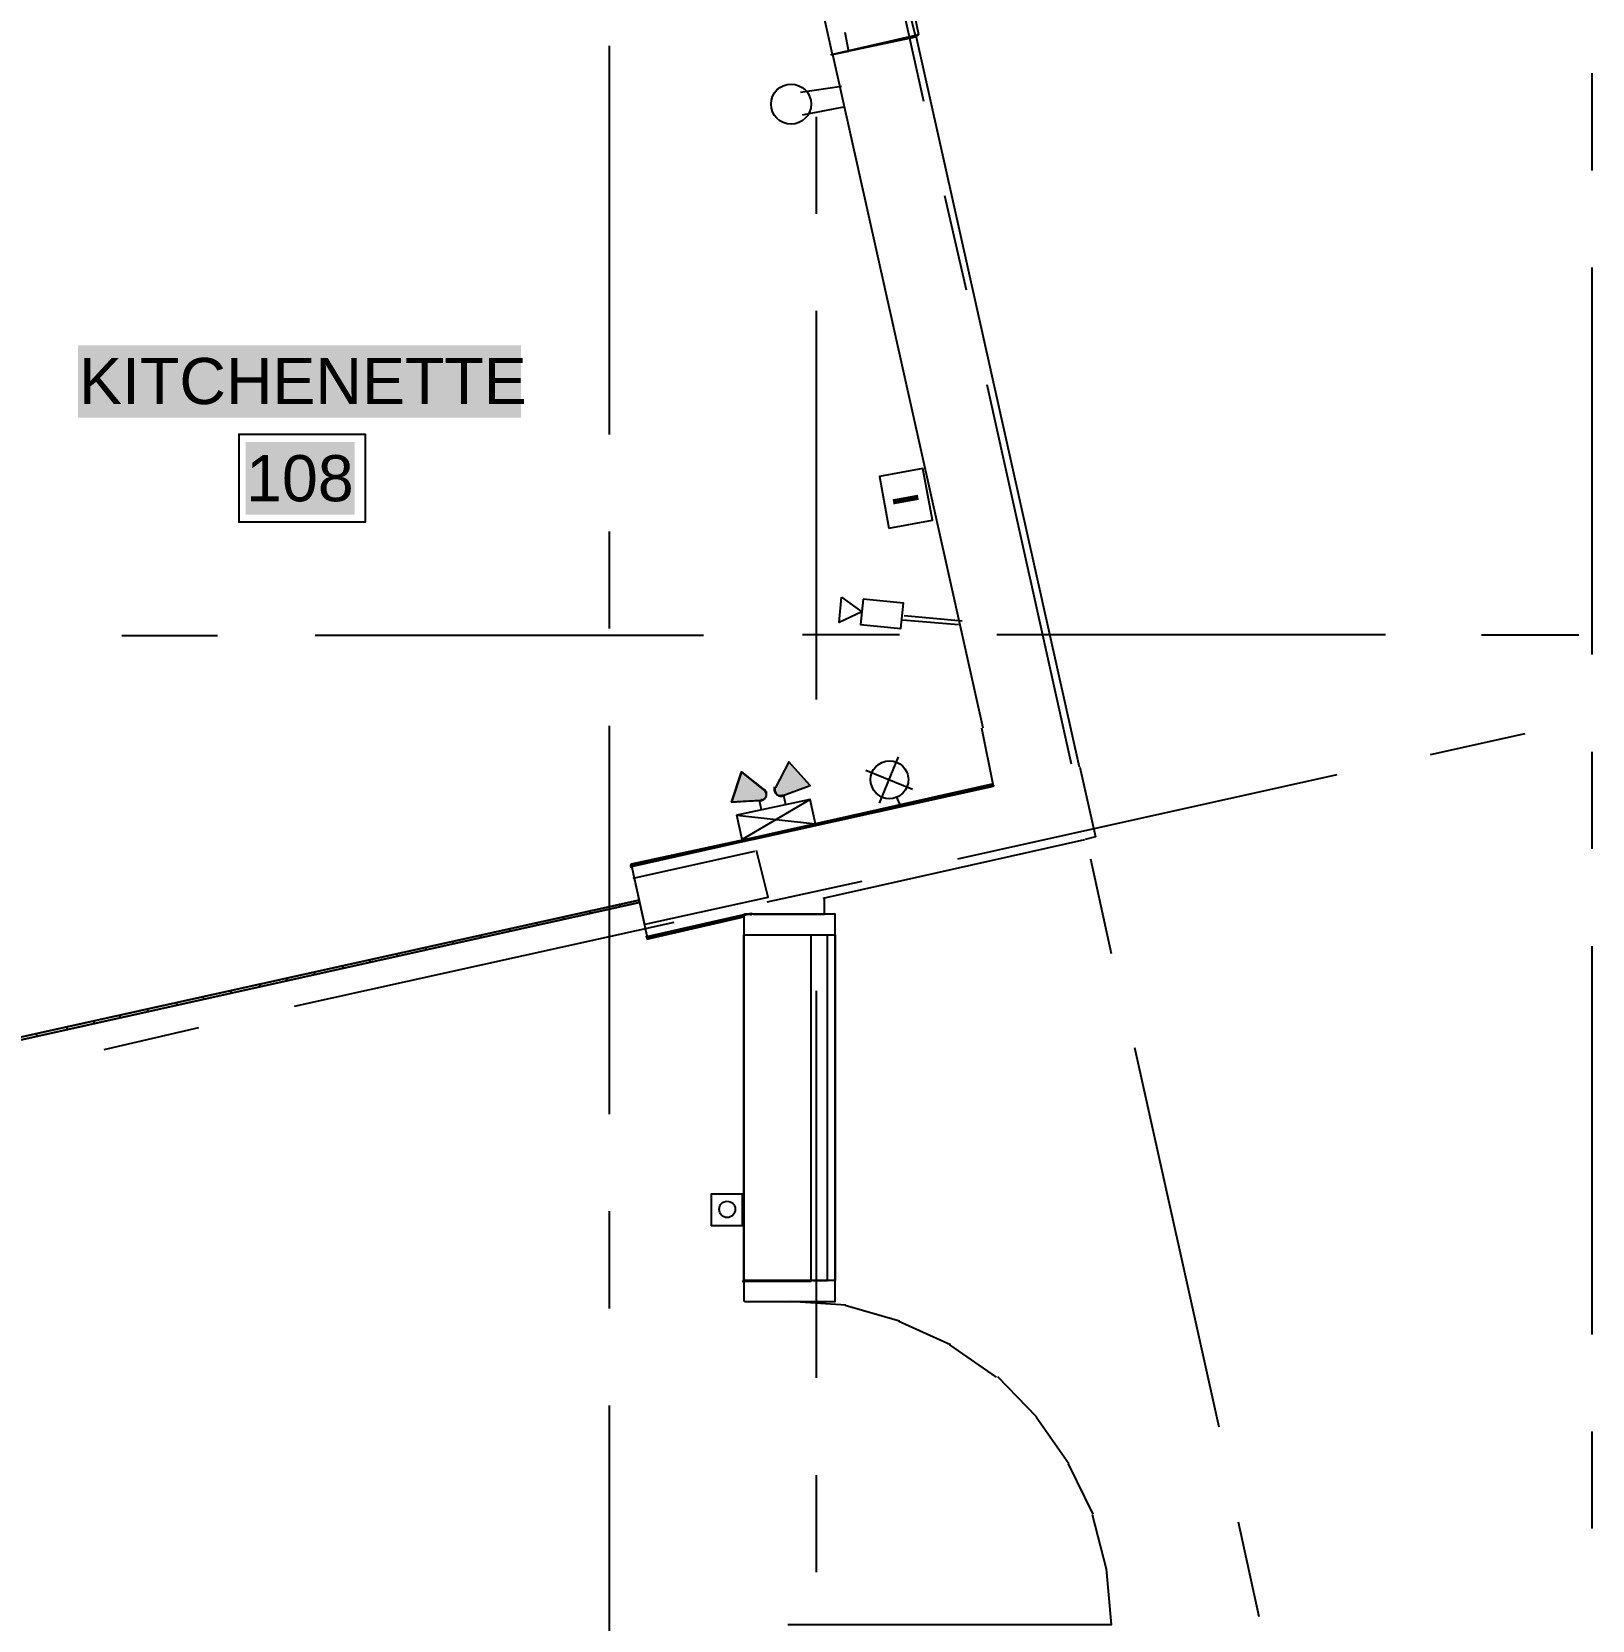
# Model space of a CAD drawing. Header units: inches. Extents: x -1841 to -80, y -100 to 1021.
# Drawn here: x -503 to -403.3, y 421 to 522.5 of the extents above; entities that cross this region are included whole.
import ezdxf

# ---------------------------------------------------------------- set-up
doc = ezdxf.new("R2010")
doc.units = ezdxf.units.IN
doc.header["$MEASUREMENT"] = 0
doc.layers.add('PDF_Geometry', color=7, linetype='Continuous', true_color=0x777777)
doc.layers.add('PDF_Solid Fills', color=7, linetype='Continuous', true_color=0xffffff)
doc.layers.add('PDF_Text', color=7, linetype='Continuous')
doc.styles.add('PDF Arial', font='arial.ttf')
doc.styles.add('PDF ArialRoundedMT Bold', font='arialbd.ttf')

msp = doc.modelspace()

# ---------------------------------------------------------------- hatches: boundary and pattern name
at = {"layer": 'PDF_Solid Fills', "lineweight": 25, "transparency": 33554559}
for points in [[(-456.12, 474.04), (-457.62, 475.25), (-457.66, 475.25), (-458.29, 473.34), (-457.57, 473.39), (-456.28, 473.49), (-456.08, 473.71)], [(-453.27, 474.37), (-454.6, 475.89), (-454.63, 475.88), (-455.54, 474.1), (-455.29, 473.73), (-454.98, 473.76)]]:
    msp.add_hatch(color=1, dxfattribs=at).paths.add_polyline_path(points)

# ---------------------------------------------------------------- linework, layer by layer
at = {"color": 7, "lineweight": 25}
for p, q in [((-453.88, 518.67), (-451.27, 519.04)), ((-453.76, 517.22), (-451.11, 517.73)), ((-447.27, 485.22), (-443.55, 484.89)), ((-447.36, 484.96), (-443.79, 484.66))]:
    msp.add_line(p, q, dxfattribs=at)
msp.add_circle((-454.48, 517.9), 1.28, dxfattribs=at)
at = {"layer": 'PDF_Geometry', "color": 7, "lineweight": 25}
for points in [[(-451.84, 521.08), (-469.13, 598.77)], [(-446.01, 518.08), (-451.39, 542.32)], [(-450.75, 521.3), (-446.52, 522.21), (-446.86, 523.54)], [(-446.6, 523.58), (-446.35, 522.34), (-446.43, 522.25)], [(-451.81, 521.09), (-446.35, 522.34)], [(-451.06, 522.51), (-450.81, 521.27)], [(-436.06, 475.53), (-446.49, 522.27)], [(-466.07, 496.8), (-466.07, 521.62)], [(-450.81, 521.27), (-451.97, 521.02)], [(-451.83, 521.09), (-442.24, 478.06)], [(-403.31, 513.67), (-403.31, 519.87)], [(-452.87, 510.89), (-452.87, 517.09)], [(-443.27, 506.01), (-444.67, 512.05)], [(-403.31, 482.73), (-403.31, 507.46)], [(-452.87, 479.87), (-452.87, 504.69)], [(-436.58, 475.73), (-441.96, 499.97)], [(-489.79, 496.82), (-481.68, 496.82), (-481.68, 491.19), (-489.79, 491.19)], [(-489.73, 491.22), (-489.73, 496.84)], [(-466.07, 484.4), (-466.07, 490.6)], [(-497.23, 483.96), (-491.11, 483.96)], [(-484.89, 483.97), (-460.07, 483.97)], [(-453.76, 484.01), (-447.55, 484.01)], [(-441.34, 484.02), (-416.52, 484.02)], [(-410.38, 483.99), (-404.17, 483.99)], [(-466.07, 453.37), (-466.07, 478.19)], [(-456.94, 470.92), (-441.55, 474.32), (-442.29, 478.04)], [(-413.64, 476.36), (-407.6, 477.69)], [(-403.31, 470.32), (-403.31, 476.52)], [(-443.84, 469.69), (-419.6, 475.07)], [(-436.03, 475.55), (-435.04, 471.08), (-435.69, 470.92)], [(-441.55, 474.48), (-457.02, 471.01)], [(-441.55, 474.4), (-456.94, 471.01), (-441.55, 474.4), (-441.55, 474.32), (-456.94, 470.92)], [(-464.76, 469.17), (-456.98, 470.91)], [(-456.98, 470.91), (-464.76, 469.17)], [(-464.68, 469.37), (-456.98, 471.02)], [(-456.98, 470.99), (-456.98, 470.99)], [(-456.98, 470.99), (-456.98, 470.99)], [(-456.98, 470.99), (-456.98, 470.99)], [(-456.98, 470.99), (-456.98, 470.99)], [(-456.98, 470.99), (-456.98, 470.99)], [(-456.98, 470.99), (-456.98, 470.99)], [(-456.98, 470.99), (-456.98, 470.99)], [(-456.98, 470.99), (-456.98, 470.99)], [(-452.43, 467.18), (-435.72, 470.91)], [(-456.81, 470.16), (-464.59, 468.43)], [(-463.81, 465.5), (-455.95, 467.23), (-456.7, 470.21)], [(-464.7, 469.19), (-464.7, 469.28), (-464.7, 469.36)], [(-464.7, 469.28), (-464.7, 469.28)], [(-464.7, 469.28), (-464.7, 469.28)], [(-464.7, 469.28), (-464.7, 469.28)], [(-464.7, 469.28), (-464.7, 469.28)], [(-464.7, 469.28), (-464.7, 469.28)], [(-463.67, 464.74), (-464.66, 469.21)], [(-434.01, 463.62), (-435.33, 469.66)], [(-464.5, 468.46), (-463.84, 465.48)], [(-456, 466.93), (-449.95, 468.26)], [(-464.19, 466.97), (-464.19, 466.97)], [(-464.19, 466.97), (-464.19, 466.97)], [(-464.19, 466.97), (-464.19, 466.97)], [(-456.9, 466.14), (-452.35, 466.14), (-452.35, 467.22)], [(-468.99, 465.81), (-468.99, 465.97)], [(-467.27, 466.18), (-467.36, 466.34)], [(-465.39, 466.65), (-465.39, 466.82)], [(-463.77, 464.7), (-456.98, 466.19), (-456.98, 466.11)], [(-463.7, 464.73), (-457.5, 466.13)], [(-463.7, 464.56), (-457.5, 465.97)], [(-456.98, 466.11), (-457.06, 466.11), (-456.98, 466.19), (-457.56, 466.11)], [(-457.5, 466.13), (-457.5, 464.81)], [(-457.46, 464.83), (-451.67, 464.83), (-451.67, 466.15), (-457.46, 466.15)], [(-456.98, 466.22), (-456.98, 466.14), (-457.15, 466.14), (-456.98, 466.14)], [(-456.98, 466.14), (-456.98, 466.14)], [(-456.98, 466.14), (-456.98, 466.14)], [(-456.98, 466.14), (-456.98, 466.14)], [(-456.98, 466.14), (-456.98, 466.14)], [(-486.19, 460.26), (-461.96, 465.64)], [(-472.42, 465.08), (-472.5, 465.25)], [(-470.7, 465.4), (-470.7, 465.57)], [(-453.1, 464.82), (-452.18, 464.82), (-452.18, 443.89), (-452.18, 442.73), (-453.1, 442.73)], [(-451.67, 442.74), (-451.67, 464.83), (-451.67, 442.74), (-452.17, 442.74)], [(-477.73, 463.83), (-477.82, 464)], [(-476.02, 464.24), (-476.1, 464.4)], [(-474.3, 464.64), (-474.3, 464.81)], [(-463.67, 464.58), (-463.67, 464.66), (-463.67, 464.74)], [(-463.67, 464.66), (-463.67, 464.66)], [(-463.67, 464.66), (-463.67, 464.66)], [(-463.67, 464.66), (-463.67, 464.66)], [(-463.67, 464.66), (-463.67, 464.66)], [(-463.67, 464.66), (-463.67, 464.66)], [(-453.21, 442.68), (-453.21, 443.68), (-453.21, 464.77)], [(-403.31, 439.3), (-403.31, 464.11)], [(-483.05, 462.67), (-483.13, 462.83)], [(-481.33, 463.07), (-481.42, 463.24)], [(-479.62, 463.47), (-479.62, 463.64)], [(-486.65, 461.9), (-486.73, 462.07)], [(-484.93, 462.31), (-484.93, 462.39)], [(-491.96, 460.74), (-492.05, 460.82)], [(-490.25, 461.06), (-490.25, 461.22)], [(-488.36, 461.5), (-488.45, 461.66)], [(-452.87, 436.52), (-452.87, 461.25)], [(-495.56, 459.89), (-495.56, 460.06)], [(-493.68, 460.33), (-493.76, 460.5)], [(-500.71, 458.8), (-500.71, 458.96)], [(-498.99, 459.2), (-498.99, 459.28)], [(-498.35, 457.5), (-492.31, 458.91)], [(-497.28, 459.49), (-497.36, 459.65)], [(-502.59, 458.32), (-502.68, 458.48)], [(-427.15, 433.37), (-432.53, 457.61)], [(-466.07, 440.96), (-466.07, 447.17)], [(-453.21, 442.68), (-457.6, 442.68)], [(-457.5, 442.72), (-457.5, 441.4)], [(-457.46, 441.41), (-451.67, 441.41), (-451.67, 442.74), (-457.46, 442.74)], [(-454.54, 441.42), (-450.98, 441.18)], [(-451.02, 441.16), (-447.55, 440.16)], [(-447.61, 440.14), (-444.3, 438.66)], [(-444.36, 438.63), (-441.38, 436.56)], [(-441.29, 436.6), (-438.81, 434.03)], [(-466.07, 410.02), (-466.07, 434.76)], [(-438.82, 434.03), (-436.75, 431.05)], [(-403.31, 426.89), (-403.31, 433.09)], [(-452.87, 424.11), (-452.87, 430.31)], [(-436.78, 431.04), (-435.21, 427.81)], [(-435.26, 427.79), (-434.35, 424.32)], [(-424.58, 421.26), (-425.9, 427.3)], [(-454.69, 420.77), (-434.01, 420.77), (-434.34, 424.32)]]:
    msp.add_lwpolyline(points, dxfattribs=at)
for points in [[(-448.23, 490.82), (-445.46, 491.32), (-446.06, 494.63), (-448.83, 494.12)], [(-451.26, 486.41), (-449.96, 485.46), (-451.42, 484.79)], [(-449.88, 486.27), (-450.04, 484.65), (-447.47, 484.39), (-447.31, 486.01)], [(-464.76, 469.25), (-456.98, 470.99)], [(-456.98, 470.99), (-457.06, 470.99)], [(-512.66, 456.3), (-464.19, 467.05)], [(-512.58, 456.13), (-464.19, 466.89)], [(-464.19, 467.05), (-464.19, 466.89)], [(-463.7, 464.65), (-457.5, 466.05)], [(-457.5, 464.81), (-457.5, 442.72)], [(-457.58, 446.25), (-457.58, 448.25), (-459.58, 448.25), (-459.58, 446.25)]]:
    msp.add_lwpolyline(points, close=True, dxfattribs=at)
at = {"layer": 'PDF_Geometry', "color": 1, "lineweight": 25}
for points in [[(-448.83, 473.23), (-447.62, 476.21)], [(-456.44, 473.42), (-458.29, 473.31), (-457.66, 475.25), (-456.2, 474.1)], [(-455.01, 473.72), (-453.27, 474.37), (-454.63, 475.88), (-455.47, 474.25)], [(-446.73, 474.12), (-449.71, 475.32)], [(-453.26, 473.47), (-457.94, 472.48), (-452.93, 471.91), (-453.26, 473.47), (-457.61, 470.92), (-457.94, 472.48)], [(-456.38, 472.81), (-456.5, 473.41)], [(-454.82, 473.14), (-454.94, 473.74)]]:
    msp.add_lwpolyline(points, dxfattribs=at)
for points in [[(-457.66, 475.25), (-458.29, 473.31), (-457.36, 473.37), (-456.44, 473.42), (-456.36, 473.4), (-456.27, 473.46), (-456.18, 473.51), (-456.13, 473.59), (-456.07, 473.67), (-456.06, 473.78), (-456.08, 473.88), (-456.1, 473.95), (-456.15, 474.04), (-456.23, 474.09)], [(-454.63, 475.88), (-455.47, 474.25), (-455.52, 474.17), (-455.53, 474.06), (-455.52, 474), (-455.46, 473.91), (-455.41, 473.81), (-455.36, 473.75), (-455.28, 473.7), (-455.18, 473.69), (-455.07, 473.68), (-454.98, 473.73), (-454.14, 474.05), (-453.27, 474.37)]]:
    msp.add_lwpolyline(points, close=True, dxfattribs=at)
msp.add_lwpolyline([(-447.09, 475.22, -0.416667), (-447.74, 473.62), (-447.47, 472.99)], format="xyb", dxfattribs=at)
msp.add_arc((-456.42, 473.81), 0.377, 282.4447, 11.4408, dxfattribs=at)
for points in [[(-448.68, 475.84), (-448.05, 476.1), (-447.35, 475.84), (-447.09, 475.22)], [(-449.31, 474.28), (-449.57, 474.9), (-449.3, 475.57), (-448.68, 475.84)], [(-456.21, 474.13), (-456.13, 474.08), (-456.07, 473.99), (-456.05, 473.89)], [(-455.52, 474), (-455.54, 474.1), (-455.56, 474.2), (-455.51, 474.28)], [(-455.08, 473.71), (-455.31, 473.66), (-455.48, 473.8), (-455.52, 474)], [(-447.74, 473.62), (-448.36, 473.35), (-449.04, 473.65), (-449.31, 474.28)], [(-456.34, 473.44), (-456.37, 473.44), (-456.41, 473.46), (-456.41, 473.46)], [(-455.02, 473.76), (-455.05, 473.75), (-455.04, 473.72), (-455.08, 473.71)]]:
    msp.add_open_spline(points, degree=3, dxfattribs=at)
at = {"layer": 'PDF_Geometry', "color": 7, "lineweight": 25}
for points in [[(-459.07, 447.3), (-459.07, 447.61), (-458.86, 447.81), (-458.56, 447.81)], [(-459.07, 447.3), (-459.07, 447.61), (-458.86, 447.81), (-458.56, 447.81)], [(-458.56, 447.81), (-458.29, 447.81), (-458.05, 447.61), (-458.05, 447.3)], [(-458.56, 447.81), (-458.29, 447.81), (-458.05, 447.61), (-458.05, 447.3)], [(-458.56, 446.76), (-458.86, 446.76), (-459.07, 447), (-459.07, 447.3)], [(-458.56, 446.76), (-458.86, 446.76), (-459.07, 447), (-459.07, 447.3)], [(-458.05, 447.3), (-458.05, 447), (-458.29, 446.76), (-458.56, 446.76)], [(-458.05, 447.3), (-458.05, 447), (-458.29, 446.76), (-458.56, 446.76)]]:
    msp.add_open_spline(points, degree=3, dxfattribs=at)
at = {"layer": 'PDF_Solid Fills', "color": 7, "lineweight": 25, "transparency": 33554559}
for points in [[(-500.02, 502.5), (-471.73, 502.5), (-500.02, 497.87), (-471.73, 497.87)], [(-489.31, 496.31), (-482.36, 496.31), (-489.31, 491.68), (-482.36, 491.68)]]:
    msp.add_solid(points, dxfattribs=at)

# ---------------------------------------------------------------- texts
at = {"layer": 'PDF_Text', "color": 7, "lineweight": 25, "attachment_point": 4, "style": 'PDF Arial'}
for s, insert, char_height in [('KITCHENETTE', (-499.96, 500.19), 2.9477), ('108', (-489.29, 493.98), 2.948)]:
    msp.add_mtext(s, dxfattribs=dict(at, insert=insert, char_height=char_height))
at = {"layer": 'PDF_Text', "color": 7, "lineweight": 25, "insert": (-447.22, 492.95), "char_height": 1.64, "attachment_point": 4, "rotation": 280.3118, "style": 'PDF ArialRoundedMT Bold'}
msp.add_mtext('I', dxfattribs=at)

doc.saveas('drawing.dxf')
